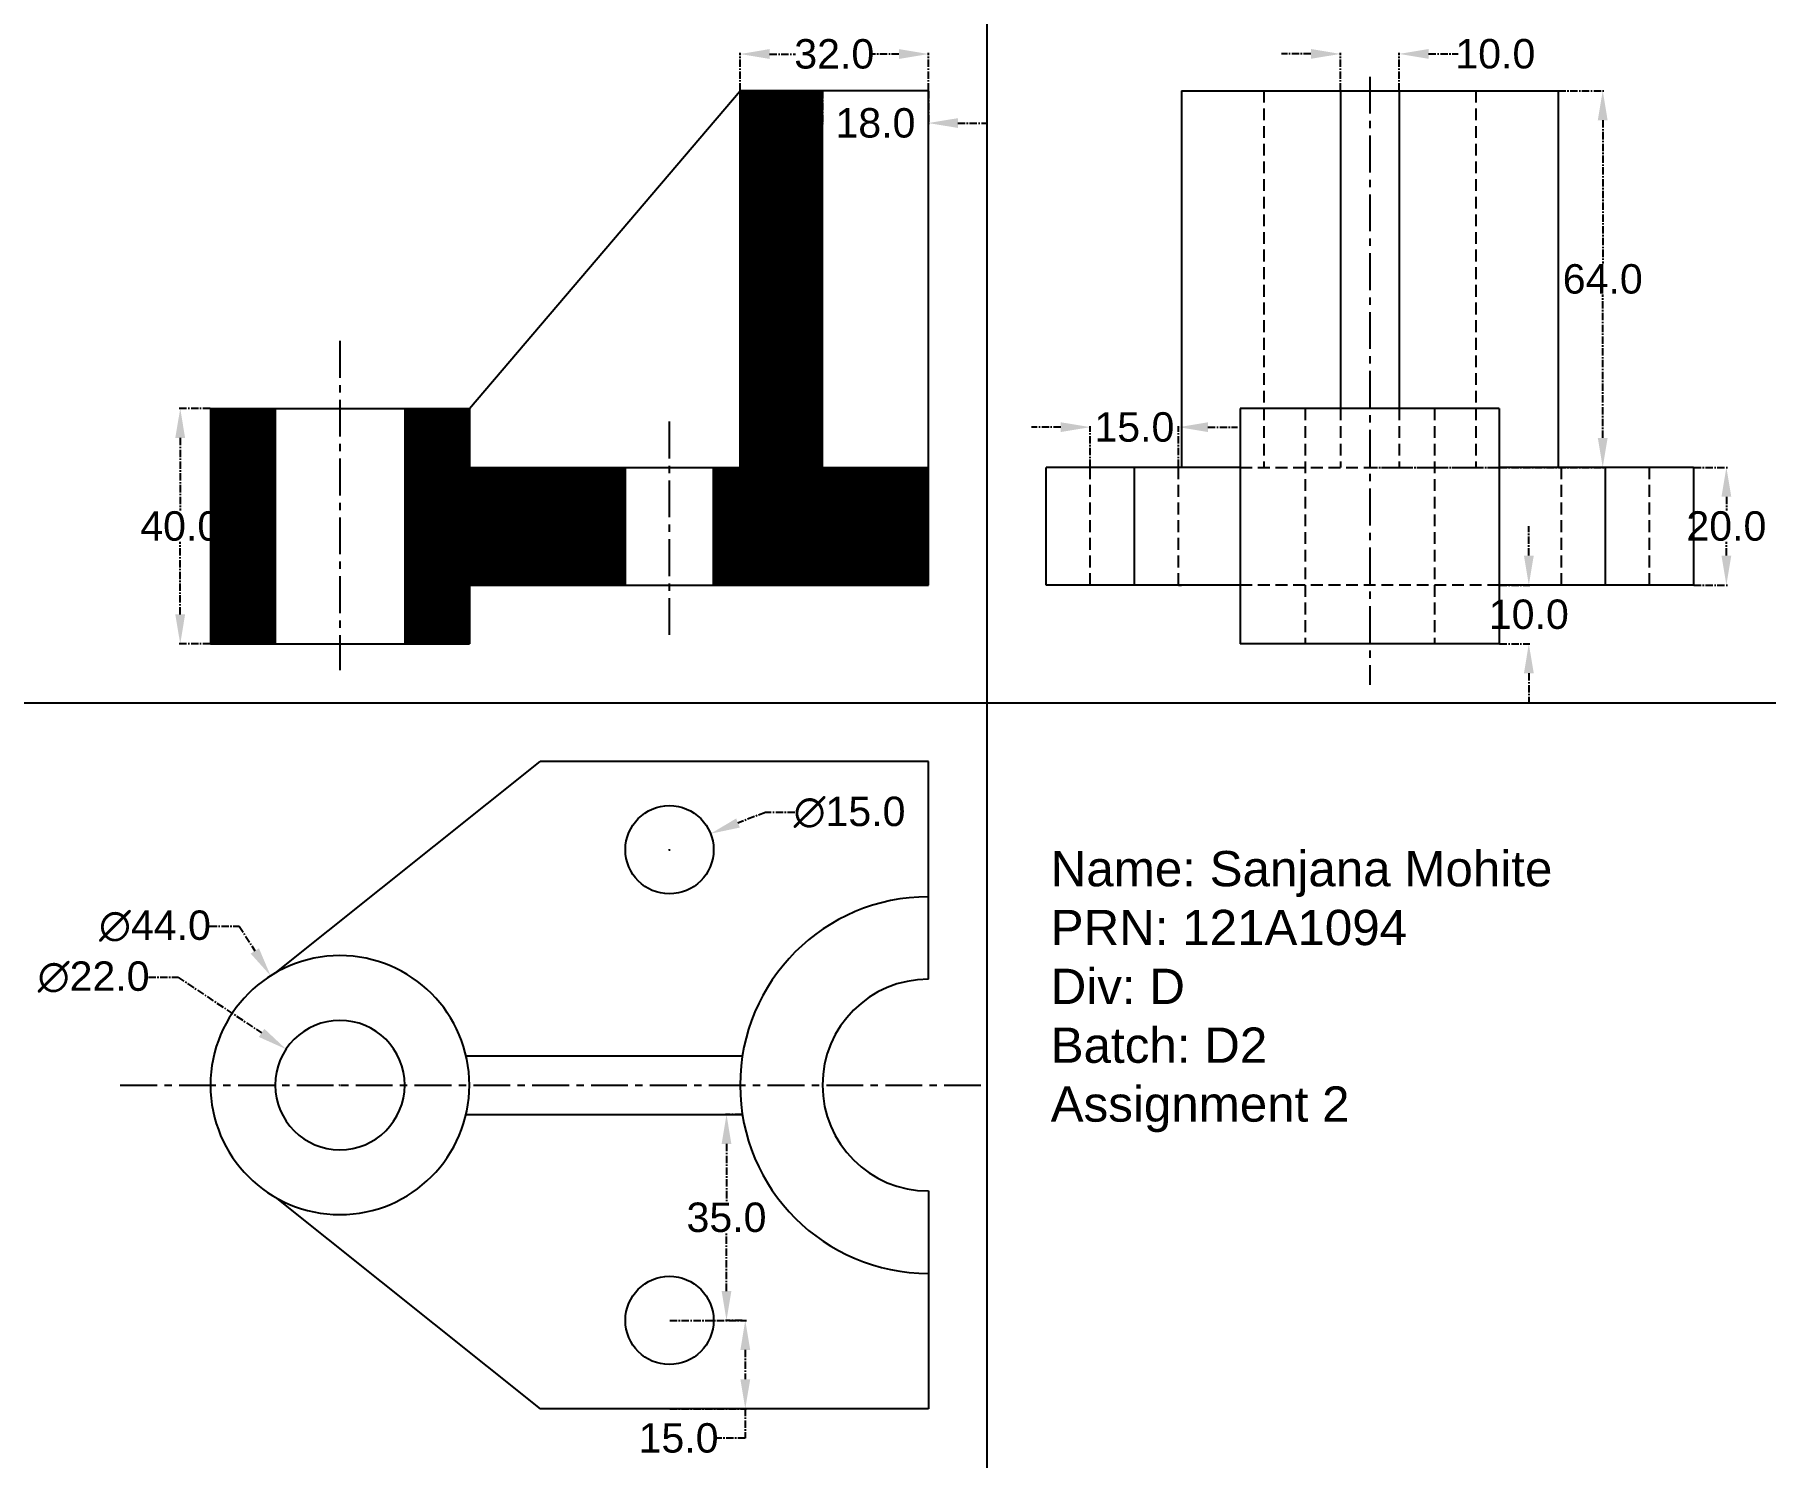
# Model space of a CAD drawing. Header units: millimetres. Extents: x -162 to 132, y -128 to 114.
import ezdxf

# ---------------------------------------------------------------- set-up
doc = ezdxf.new("R2010")
doc.units = ezdxf.units.MM
doc.header["$MEASUREMENT"] = 0
doc.linetypes.add('CENTER', pattern=[2, 1.25, -0.25, 0.25, -0.25])
doc.linetypes.add('HIDDEN', pattern=[0.375, 0.25, -0.125])
doc.styles.get("Standard").update_dxf_attribs({"font": 'arial.ttf'})
doc.dimstyles.get("Standard").update_dxf_attribs({"dimtxt": 5, "dimasz": 5, "dimexe": 0.18, "dimexo": 0.0625, "dimgap": 0.09, "dimtad": 0, "dimtih": 1, "dimtoh": 1, "dimdec": 1, "dimzin": 0, "dimdsep": 46, "dimtxsty": 'Standard', "dimcen": 0.09, "dimadec": 0, "dimazin": 0, "dimtfac": 1, "dimtdec": 1, "dimtofl": 0, "dimtmove": 0, "dimatfit": 3, "dimfxl": 1, "dimtolj": 1, "dimtzin": 0, "dimarcsym": 0})

# ---------------------------------------------------------------- blocks, each defined once
blk = doc.blocks.new('*D8')
at = {"color": 0, "linetype": 'CENTER', "lineweight": -2, "transparency": 16777216}
for p, q in [((-142.55, -46.64), (-137.55, -46.64)), ((-137.55, -46.64), (-123.31, -56.13)), ((-110.09, -65), (-109.91, -65)), ((-110, -65.09), (-110, -64.91))]:
    blk.add_line(p, q, dxfattribs=at)
at = {"color": 0, "linetype": 'CENTER', "transparency": 16777216}
blk.add_solid([(-122.85, -55.43), (-123.78, -56.82), (-119.15, -58.9)], dxfattribs=at)
at = {"layer": 'Defpoints', "color": 0, "linetype": 'CENTER', "transparency": 16777216}
for p in [(-119.15, -58.9), (-100.85, -71.1)]:
    blk.add_point(p, dxfattribs=at)
at = {"color": 0, "linetype": 'CENTER', "transparency": 16777216, "insert": (-151.85, -46.64), "char_height": 5, "attachment_point": 5}
blk.add_mtext('\\A1;∅22.0', dxfattribs=at)
blk = doc.blocks.new('*D9')
at = {"color": 0, "linetype": 'CENTER', "lineweight": -2, "transparency": 16777216}
for p, q in [((-132.14, -37.98), (-127.14, -37.98)), ((-127.14, -37.98), (-124.46, -42.2)), ((-110.09, -65), (-109.91, -65)), ((-110, -65.09), (-110, -64.91))]:
    blk.add_line(p, q, dxfattribs=at)
at = {"color": 0, "linetype": 'CENTER', "transparency": 16777216}
blk.add_solid([(-123.76, -41.75), (-125.17, -42.65), (-121.78, -46.42)], dxfattribs=at)
at = {"layer": 'Defpoints', "color": 0, "linetype": 'CENTER', "transparency": 16777216}
for p in [(-121.78, -46.42), (-98.22, -83.58)]:
    blk.add_point(p, dxfattribs=at)
at = {"color": 0, "linetype": 'CENTER', "transparency": 16777216, "insert": (-141.43, -37.98), "char_height": 5, "attachment_point": 5}
blk.add_mtext('\\A1;∅44.0', dxfattribs=at)
blk = doc.blocks.new('*D10')
at = {"color": 0, "linetype": 'CENTER', "lineweight": -2, "transparency": 16777216}
for p, q in [((-42, 104.06), (-42, 110.43)), ((-37, 110.25), (-32.57, 110.25)), ((-15, 110.25), (-19.43, 110.25)), ((-10, 104.06), (-10, 110.43))]:
    blk.add_line(p, q, dxfattribs=at)
at = {"color": 0, "linetype": 'CENTER', "transparency": 16777216}
for points in [[(-37, 111.09), (-37, 109.42), (-42, 110.25)], [(-15, 111.09), (-15, 109.42), (-10, 110.25)]]:
    blk.add_solid(points, dxfattribs=at)
at = {"layer": 'Defpoints', "color": 0, "linetype": 'CENTER', "transparency": 16777216}
for p in [(-10, 110.25), (-42, 104), (-10, 104)]:
    blk.add_point(p, dxfattribs=at)
at = {"color": 0, "linetype": 'CENTER', "transparency": 16777216, "insert": (-26, 110.25), "char_height": 5, "attachment_point": 5}
blk.add_mtext('\\A1;32.0', dxfattribs=at)
blk = doc.blocks.new('*D12')
at = {"color": 0, "linetype": 'CENTER', "lineweight": -2, "transparency": 16777216}
for p, q in [((-132.06, 50), (-137.32, 50)), ((-137.14, 45), (-137.14, 32.64)), ((-137.14, 15), (-137.14, 27.36)), ((-132.06, 10), (-137.32, 10))]:
    blk.add_line(p, q, dxfattribs=at)
at = {"color": 0, "linetype": 'CENTER', "transparency": 16777216}
for points in [[(-137.98, 45), (-136.31, 45), (-137.14, 50)], [(-137.98, 15), (-136.31, 15), (-137.14, 10)]]:
    blk.add_solid(points, dxfattribs=at)
at = {"layer": 'Defpoints', "color": 0, "linetype": 'CENTER', "transparency": 16777216}
for p in [(-132, 50), (-137.14, 10), (-132, 10)]:
    blk.add_point(p, dxfattribs=at)
at = {"color": 0, "linetype": 'CENTER', "transparency": 16777216, "insert": (-137.14, 30), "char_height": 5, "attachment_point": 5}
blk.add_mtext('\\A1;40.0', dxfattribs=at)
blk = doc.blocks.new('*D13')
at = {"color": 0, "linetype": 'CENTER', "lineweight": -2, "transparency": 16777216}
for p, q in [((120.06, 40), (125.78, 40)), ((125.6, 35), (125.6, 32.64)), ((125.6, 25), (125.6, 27.36)), ((120.06, 20), (125.78, 20))]:
    blk.add_line(p, q, dxfattribs=at)
at = {"color": 0, "linetype": 'CENTER', "transparency": 16777216}
for points in [[(124.77, 35), (126.44, 35), (125.6, 40)], [(124.77, 25), (126.44, 25), (125.6, 20)]]:
    blk.add_solid(points, dxfattribs=at)
at = {"layer": 'Defpoints', "color": 0, "linetype": 'CENTER', "transparency": 16777216}
for p in [(120, 40), (120, 20), (125.6, 20)]:
    blk.add_point(p, dxfattribs=at)
at = {"color": 0, "linetype": 'CENTER', "transparency": 16777216, "insert": (125.6, 30), "char_height": 5, "attachment_point": 5}
blk.add_mtext('\\A1;20.0', dxfattribs=at)
blk = doc.blocks.new('*D15')
at = {"color": 0, "linetype": 'CENTER', "lineweight": -2, "transparency": 16777216}
for p, q in [((55, 110.27), (50, 110.27)), ((60, 104.06), (60, 110.45)), ((70, 104.06), (70, 110.45)), ((75, 110.27), (80, 110.27))]:
    blk.add_line(p, q, dxfattribs=at)
at = {"color": 0, "linetype": 'CENTER', "transparency": 16777216}
for points in [[(55, 111.11), (55, 109.44), (60, 110.27)], [(75, 111.11), (75, 109.44), (70, 110.27)]]:
    blk.add_solid(points, dxfattribs=at)
at = {"layer": 'Defpoints', "color": 0, "linetype": 'CENTER', "transparency": 16777216}
for p in [(70, 110.27), (60, 104), (70, 104)]:
    blk.add_point(p, dxfattribs=at)
at = {"color": 0, "linetype": 'CENTER', "transparency": 16777216, "insert": (86.34, 110.27), "char_height": 5, "attachment_point": 5}
blk.add_mtext('\\A1;10.0', dxfattribs=at)
blk = doc.blocks.new('*D16')
at = {"color": 0, "linetype": 'CENTER', "lineweight": -2, "transparency": 16777216}
for p, q in [((12.5, 46.83), (7.5, 46.83)), ((17.5, 40.06), (17.5, 47.01)), ((32.5, 40.06), (32.5, 47.01)), ((37.5, 46.83), (42.5, 46.83))]:
    blk.add_line(p, q, dxfattribs=at)
at = {"color": 0, "linetype": 'CENTER', "transparency": 16777216}
for points in [[(12.5, 47.66), (12.5, 46), (17.5, 46.83)], [(37.5, 47.66), (37.5, 46), (32.5, 46.83)]]:
    blk.add_solid(points, dxfattribs=at)
at = {"layer": 'Defpoints', "color": 0, "linetype": 'CENTER', "transparency": 16777216}
for p in [(32.5, 46.83), (17.5, 40), (32.5, 40)]:
    blk.add_point(p, dxfattribs=at)
at = {"color": 0, "linetype": 'CENTER', "transparency": 16777216, "insert": (25, 46.83), "char_height": 5, "attachment_point": 5}
blk.add_mtext('\\A1;15.0', dxfattribs=at)
blk = doc.blocks.new('*D17')
at = {"color": 0, "linetype": 'CENTER', "lineweight": -2, "transparency": 16777216}
for p, q in [((65.06, 104), (104.77, 104)), ((104.59, 99), (104.59, 74.64)), ((104.59, 45), (104.59, 69.36)), ((65.06, 40), (104.77, 40))]:
    blk.add_line(p, q, dxfattribs=at)
at = {"color": 0, "linetype": 'CENTER', "transparency": 16777216}
for points in [[(103.75, 99), (105.42, 99), (104.59, 104)], [(103.75, 45), (105.42, 45), (104.59, 40)]]:
    blk.add_solid(points, dxfattribs=at)
at = {"layer": 'Defpoints', "color": 0, "linetype": 'CENTER', "transparency": 16777216}
for p in [(65, 104), (65, 40), (104.59, 40)]:
    blk.add_point(p, dxfattribs=at)
at = {"color": 0, "linetype": 'CENTER', "transparency": 16777216, "insert": (104.59, 72), "char_height": 5, "attachment_point": 5}
blk.add_mtext('\\A1;64.0', dxfattribs=at)
blk = doc.blocks.new('*D18')
at = {"color": 0, "linetype": 'CENTER', "lineweight": -2, "transparency": 16777216}
for p, q in [((92.03, 25), (92.03, 30)), ((87.06, 20), (92.21, 20)), ((87.06, 10), (92.21, 10)), ((92.03, 5), (92.03, 0))]:
    blk.add_line(p, q, dxfattribs=at)
at = {"color": 0, "linetype": 'CENTER', "transparency": 16777216}
for points in [[(91.2, 25), (92.87, 25), (92.03, 20)], [(91.2, 5), (92.87, 5), (92.03, 10)]]:
    blk.add_solid(points, dxfattribs=at)
at = {"layer": 'Defpoints', "color": 0, "linetype": 'CENTER', "transparency": 16777216}
for p in [(87, 20), (87, 10), (92.03, 10)]:
    blk.add_point(p, dxfattribs=at)
at = {"color": 0, "linetype": 'CENTER', "transparency": 16777216, "insert": (92.03, 15), "char_height": 5, "attachment_point": 5}
blk.add_mtext('\\A1;10.0', dxfattribs=at)
blk = doc.blocks.new('*D22')
at = {"color": 0, "linetype": 'CENTER', "lineweight": -2, "transparency": 16777216}
for p, q in [((-37.7, -18.64), (-42.36, -20.46)), ((-32.7, -18.64), (-37.7, -18.64)), ((-54.09, -25), (-53.91, -25)), ((-54, -25.09), (-54, -24.91))]:
    blk.add_line(p, q, dxfattribs=at)
at = {"color": 0, "linetype": 'CENTER', "transparency": 16777216}
blk.add_solid([(-42.66, -19.68), (-42.05, -21.23), (-47.01, -22.27)], dxfattribs=at)
at = {"layer": 'Defpoints', "color": 0, "linetype": 'CENTER', "transparency": 16777216}
for p in [(-47.01, -22.27), (-60.99, -27.73)]:
    blk.add_point(p, dxfattribs=at)
at = {"color": 0, "linetype": 'CENTER', "transparency": 16777216, "insert": (-23.4, -18.64), "char_height": 5, "attachment_point": 5}
blk.add_mtext('\\A1;∅15.0', dxfattribs=at)
blk = doc.blocks.new('*D23')
at = {"color": 0, "linetype": 'CENTER', "lineweight": -2, "transparency": 16777216}
for p, q in [((-53.94, -105), (-40.94, -105)), ((-41.12, -110), (-41.12, -115)), ((-53.94, -120), (-40.94, -120)), ((-41.12, -120), (-41.12, -125)), ((-41.12, -125), (-46.12, -125))]:
    blk.add_line(p, q, dxfattribs=at)
at = {"color": 0, "linetype": 'CENTER', "transparency": 16777216}
for points in [[(-41.95, -110), (-40.28, -110), (-41.12, -105)], [(-41.95, -115), (-40.28, -115), (-41.12, -120)]]:
    blk.add_solid(points, dxfattribs=at)
at = {"layer": 'Defpoints', "color": 0, "linetype": 'CENTER', "transparency": 16777216}
for p in [(-54, -105), (-54, -120), (-41.12, -120)]:
    blk.add_point(p, dxfattribs=at)
at = {"color": 0, "linetype": 'CENTER', "transparency": 16777216, "insert": (-52.46, -125), "char_height": 5, "attachment_point": 5}
blk.add_mtext('\\A1;15.0', dxfattribs=at)
blk = doc.blocks.new('*D24')
at = {"color": 0, "linetype": 'CENTER', "lineweight": -2, "transparency": 16777216}
for p, q in [((-41.67, -70), (-44.49, -70)), ((-44.31, -75), (-44.31, -84.86)), ((-44.31, -100), (-44.31, -90.14)), ((-41.67, -105), (-44.49, -105))]:
    blk.add_line(p, q, dxfattribs=at)
at = {"color": 0, "linetype": 'CENTER', "transparency": 16777216}
for points in [[(-45.14, -75), (-43.48, -75), (-44.31, -70)], [(-45.14, -100), (-43.48, -100), (-44.31, -105)]]:
    blk.add_solid(points, dxfattribs=at)
at = {"layer": 'Defpoints', "color": 0, "linetype": 'CENTER', "transparency": 16777216}
for p in [(-41.61, -70), (-44.31, -105), (-41.61, -105)]:
    blk.add_point(p, dxfattribs=at)
at = {"color": 0, "linetype": 'CENTER', "transparency": 16777216, "insert": (-44.31, -87.5), "char_height": 5, "attachment_point": 5}
blk.add_mtext('\\A1;35.0', dxfattribs=at)
blk = doc.blocks.new('*D26')
at = {"color": 0, "linetype": 'CENTER', "lineweight": -2, "transparency": 16777216}
for p, q in [((-28, 103.94), (-28, 98.34)), ((-10, 103.94), (-10, 98.34)), ((-33, 98.52), (-38, 98.52)), ((-5, 98.52), (0, 98.52))]:
    blk.add_line(p, q, dxfattribs=at)
at = {"color": 0, "linetype": 'CENTER', "transparency": 16777216}
for points in [[(-33, 99.35), (-33, 97.69), (-28, 98.52)], [(-5, 99.35), (-5, 97.69), (-10, 98.52)]]:
    blk.add_solid(points, dxfattribs=at)
at = {"layer": 'Defpoints', "color": 0, "linetype": 'CENTER', "transparency": 16777216}
for p in [(-28, 104), (-10, 104), (-10, 98.52)]:
    blk.add_point(p, dxfattribs=at)
at = {"color": 0, "linetype": 'CENTER', "transparency": 16777216, "insert": (-19, 98.52), "char_height": 5, "attachment_point": 5}
blk.add_mtext('\\A1;18.0', dxfattribs=at)

msp = doc.modelspace()

# ---------------------------------------------------------------- hatches: boundary and pattern name
at = {"linetype": 'CENTER', "true_color": 0x939598}
h = msp.add_hatch(dxfattribs=at)
h.set_pattern_fill('LINE', color=252)
h.paths.add_polyline_path([(-10, 40), (-46.5, 40), (-46.5, 20), (-10, 20)])
h.paths.add_polyline_path([(-28, 104), (-42, 104), (-42, 40), (-28, 40)])
h.paths.add_polyline_path([(-88, 40), (-99, 40), (-99, 20), (-88, 20)])
h.paths.add_polyline_path([(-61.5, 40), (-76, 40), (-76, 20), (-61.5, 20)])
h.paths.add_polyline_path([(-76, 40), (-88, 40), (-88, 20), (-76, 20)])
h.paths.add_polyline_path([(-88, 50), (-99, 50), (-99, 40), (-88, 40)])
h.paths.add_polyline_path([(-88, 20), (-99, 20), (-99, 10), (-88, 10)])
h.paths.add_polyline_path([(-121, 50), (-132, 50), (-132, 10), (-121, 10)])

# ---------------------------------------------------------------- linework, layer by layer
at = {"linetype": 'CENTER', "ltscale": 5}
for p, q in [((65, 106.39), (65, 3.02)), ((-110, 61.48), (-110, 5.52)), ((-54, 11.52), (-54, 48.36)), ((-147.32, -65), (0, -65)), ((-147.32, -65), (0, -65))]:
    msp.add_line(p, q, dxfattribs=at)
for p, q in [((-88, 50), (-42, 104)), ((-10, 104), (-42, 104)), ((-42, 40), (-42, 104)), ((-28, 40), (-28, 104)), ((-10, 20), (-10, 104)), ((33, 104), (97, 104)), ((33, 104), (33, 40)), ((60, 104), (60, 50)), ((70, 104), (70, 50)), ((97, 104), (97, 40)), ((-132, 50), (-132, 10)), ((-132, 50), (-88, 50)), ((-121, 50), (-121, 10)), ((-99, 50), (-99, 10)), ((-88, 50), (-88, 10)), ((-88, 50), (-88, 40)), ((87, 50), (43, 50)), ((43, 50), (43, 10)), ((87, 50), (87, 10)), ((-88, 40), (-10, 40)), ((-61.5, 20), (-61.5, 40)), ((-46.5, 20), (-46.5, 40)), ((10, 20), (10, 40)), ((43, 40), (10, 40)), ((25, 20), (25, 40)), ((120, 40), (87, 40)), ((105, 40), (105, 20)), ((120, 40), (120, 20)), ((-88, 20), (-10, 20)), ((-88, 20), (-88, 10)), ((43, 20), (10, 20)), ((120, 20), (87, 20)), ((-132, 10), (-88, 10)), ((87, 10), (43, 10)), ((-121, -45.95), (-76, -10)), ((-10, -10), (-76, -10)), ((-10, -10), (-10, -10)), ((-10, -47), (-10, -10)), ((-88.58, -60), (-41.61, -60)), ((-88.58, -70), (-41.61, -70)), ((-121, -84.05), (-76, -120)), ((-10, -83), (-10, -120)), ((-10, -120), (-76, -120))]:
    msp.add_line(p, q)
at = {"color": 1}
for p, q in [((-10, 20), (-10, 104)), ((-10, -47), (-10, -10)), ((-10, -83), (-10, -120))]:
    msp.add_line(p, q, dxfattribs=at)
at = {"linetype": 'HIDDEN', "ltscale": 8}
for p, q in [((47, 104), (47, 40)), ((83, 104), (83, 40)), ((54, 50), (54, 10)), ((60, 50), (60, 40)), ((70, 50), (70, 40)), ((76, 50), (76, 10)), ((17.5, 20), (17.5, 40)), ((32.5, 20), (32.5, 40)), ((43, 40), (87, 40)), ((97.5, 40), (97.5, 20)), ((112.5, 40), (112.5, 20)), ((87, 20), (43, 20))]:
    msp.add_line(p, q, dxfattribs=at)
at = {"linetype": 'CENTER'}
for p, q in [((32.5, 20), (33, 20)), ((97.5, 20), (97.5, 20))]:
    msp.add_line(p, q, dxfattribs=at)
for direction in [(0, 1), (1, 0)]:
    msp.add_xline((0, 0), direction)
for centre in [(-54, -25), (-54, -105)]:
    msp.add_circle(centre, 7.5)
for centre, radius, start, end in [((-10, -65), 32, 90, 180), ((-110, -65), 22, 0, 180), ((-10, -65), 18, 90, 180), ((-110, -65), 11, 0, 180), ((-110, -65), 22, 180, 0), ((-110, -65), 11, 180, 0), ((-10, -65), 32, 180, 270), ((-10, -65), 18, 180, 270)]:
    msp.add_arc(centre, radius, start, end)

# ---------------------------------------------------------------- texts
at = {"linetype": 'CENTER', "ltscale": 10, "insert": (10.78, -25.21), "char_height": 6, "attachment_point": 1}
msp.add_mtext_dynamic_manual_height_columns('Name: Sanjana Mohite\\PPRN: 121A1094\\PDiv: D\\PBatch: D2\\PAssignment 2', width=154.3297, gutter_width=1, heights=[0], dxfattribs=at)

# ---------------------------------------------------------------- dimensions: what is measured, and where the dimension line sits
at = {"linetype": 'CENTER'}
for base, p1, p2, picture, middle in [((-10, 110.25), (-42, 104), (-10, 104), '*D10', (-26, 110.25)), ((70, 110.27), (60, 104), (70, 104), '*D15', (86.34, 110.27)), ((-10, 98.52), (-28, 104), (-10, 104), '*D26', (-19, 98.52)), ((32.5, 46.83), (17.5, 40), (32.5, 40), '*D16', (25, 46.83))]:
    dim = msp.add_linear_dim(base=base, p1=p1, p2=p2, dimstyle='Standard', dxfattribs=at)
    dim.commit()
    dim.dimension.update_dxf_attribs({"geometry": picture, "text_midpoint": middle})
for base, p1, p2, picture, middle in [((104.59, 40), (65, 104), (65, 40), '*D17', (104.59, 72)), ((-137.14, 10), (-132, 50), (-132, 10), '*D12', (-137.14, 30)), ((125.6, 20), (120, 40), (120, 20), '*D13', (125.6, 30)), ((92.03, 10), (87, 20), (87, 10), '*D18', (92.03, 15)), ((-44.31, -105), (-41.61, -70), (-41.61, -105), '*D24', (-44.31, -87.5)), ((-41.12, -120), (-54, -105), (-54, -120), '*D23', (-52.46, -125))]:
    dim = msp.add_linear_dim(base=base, p1=p1, p2=p2, angle=90, dimstyle='Standard', dxfattribs=at)
    dim.commit()
    dim.dimension.update_dxf_attribs({"geometry": picture, "text_midpoint": middle})
for p1, p2, picture, middle in [((-60.99, -27.73), (-47.01, -22.27), '*D22', (-23.4, -18.64)), ((-98.22, -83.58), (-121.78, -46.42), '*D9', (-141.43, -37.98))]:
    dim = msp.add_diameter_dim_2p(p1=p1, p2=p2, dimstyle='Standard', dxfattribs=at)
    dim.commit()
    dim.dimension.update_dxf_attribs({"geometry": picture, "text_midpoint": middle})
dim = msp.add_diameter_dim_2p(p1=(-100.85, -71.1), p2=(-119.15, -58.9), dimstyle='Standard', dxfattribs=at)
dim.commit()
dim.dimension.update_dxf_attribs({"geometry": '*D8', "text_midpoint": (-151.85, -46.64), "dimtype": 163})

doc.saveas('drawing.dxf')
